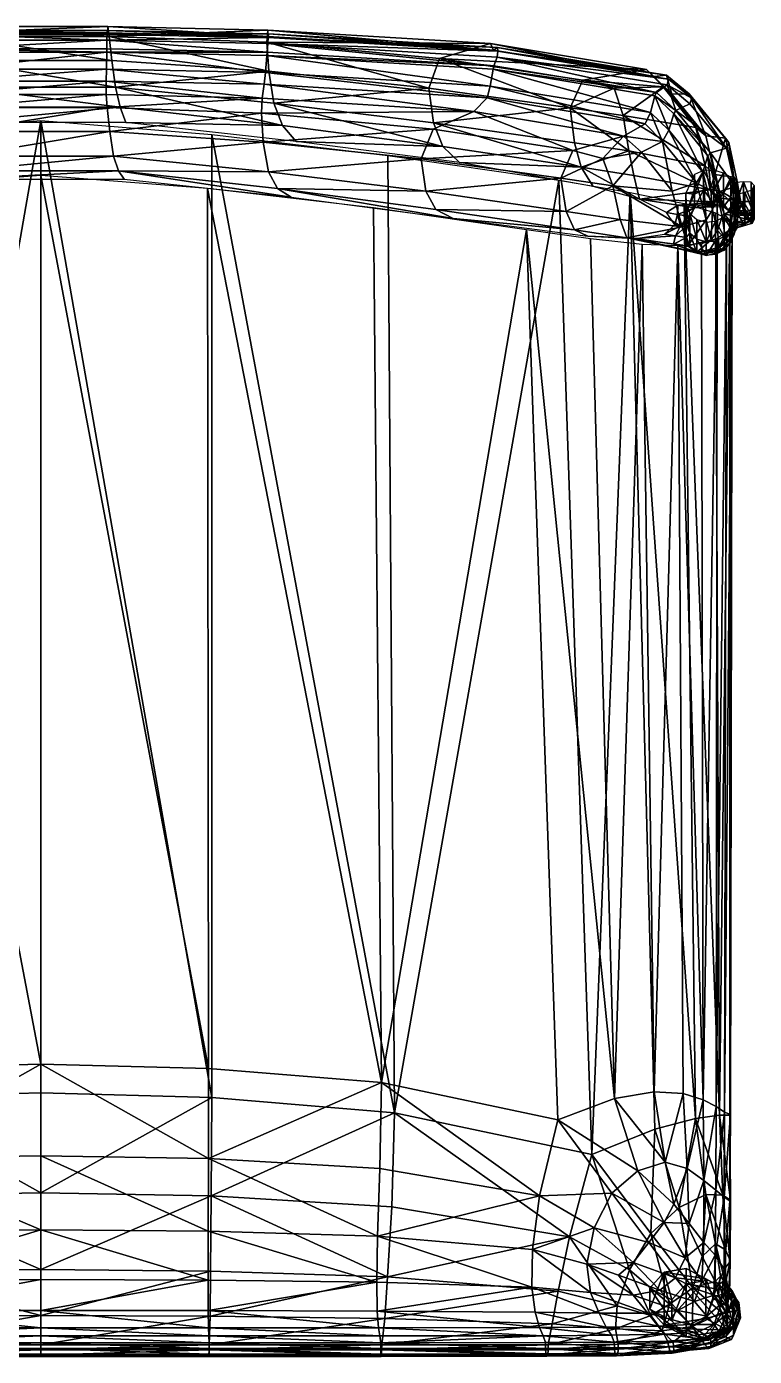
# Model space of a CAD drawing. Header units: centimetres. Extents: x -23.9 to 23.9, y -22.2 to 22.2.
# Drawn here: x -0.48 to 23.89, y -22.25 to 22.25 of the extents above; entities that cross this region are included whole.
import ezdxf

# ---------------------------------------------------------------- set-up
doc = ezdxf.new("R2010")
doc.units = ezdxf.units.CM
doc.layers.get('0').update_dxf_attribs({"true_color": 0x57e157})

msp = doc.modelspace()

# ---------------------------------------------------------------- meshes
at = {"color": 213, "true_color": 0xc458e1}
mesh = msp.add_polyface(dxfattribs=at)
corners = [(-2.634, 17.913, 17.164), (-7.833, 17.386, 17.248), (-7.978, 16.826, 6.012), (-2.649, 17.423, 5.85), (-8.375, 16.537, -5.479), (-2.783, 17.144, -5.724), (-7.884, 18.385, 27.583), (-2.715, 18.741, 27.544), (-2.825, 19.537, 35.276), (-8.009, 19.684, 16.885), (-2.696, 20.223, 16.809), (-2.709, 19.556, 5.264), (2.662, 19.556, 5.264), (-2.845, 19.036, -6.627), (-8.542, 18.404, -6.411), (-8.201, 21.724, 34.948), (-2.882, 21.92, 34.964), (-2.776, 21.118, 27.254), (2.38, 21.118, 27.254), (-8.061, 20.752, 27.274), (-8.264, 20.317, 39.922), (-2.922, 20.428, 39.917), (-2.936, 20.824, 40.064), (-8.31, 20.711, 40.063), (-2.952, 21.395, 40.087), (2.195, 20.824, 40.064), (2.211, 21.395, 40.087), (-2.983, 21.986, 40.756), (-2.983, 22.113, 40.582), (-8.427, 22.005, 40.554), (-2.977, 21.792, 40.727), (-8.426, 21.879, 40.73), (2.216, 21.792, 40.727), (2.222, 21.986, 40.756), (-8.162, 19.854, 38.921), (-2.891, 19.971, 38.909), (-8.029, 19.352, 35.295), (2.186, 19.971, 38.909), (-8.39, 21.921, 39.773), (-2.963, 22.04, 39.796), (-2.959, 22.249, 39.329), (2.241, 22.249, 39.329), (-8.367, 22.129, 39.301), (-2.956, 21.51, 40.152), (-8.371, 21.394, 40.139), (2.597, 17.423, 5.85), (2.438, 17.913, 17.164), (2.312, 18.741, 27.544), (2.225, 19.537, 35.276), (2.506, 20.223, 16.809), (2.186, 20.428, 39.917), (2.291, 21.92, 34.964), (2.231, 22.04, 39.796)]
mesh.append_faces([[corners[k] for k in face] for face in [(0, 1, 2), (2, 3, 0), (4, 5, 3), (6, 7, 8), (7, 6, 1), (1, 0, 7), (9, 10, 11), (12, 11, 10), (11, 13, 14), (15, 16, 17), (18, 17, 16), (19, 17, 10), (20, 21, 22), (23, 22, 24), (25, 22, 21), (26, 24, 22), (27, 28, 29), (30, 27, 31), (27, 30, 32), (28, 27, 33), (34, 35, 21), (36, 8, 35), (37, 35, 8), (38, 39, 40), (41, 40, 39), (42, 40, 16), (24, 43, 44), (43, 24, 26), (28, 39, 38), (44, 43, 30), (32, 30, 43), (45, 3, 5), (46, 0, 3), (47, 7, 0), (48, 8, 7), (13, 11, 12), (49, 10, 17), (50, 21, 35), (51, 16, 40), (52, 39, 28)]], dxfattribs={"vtx2": -1, "color": 213})
mesh = msp.add_polyface(dxfattribs=at)
corners = [(-2.696, 20.223, 16.809), (2.506, 20.223, 16.809), (2.662, 19.556, 5.264), (-2.882, 21.92, 34.964), (2.291, 21.92, 34.964), (2.38, 21.118, 27.254), (-2.922, 20.428, 39.917), (2.186, 20.428, 39.917), (2.195, 20.824, 40.064), (-2.936, 20.824, 40.064), (2.211, 21.395, 40.087), (2.216, 21.792, 40.727), (2.222, 21.986, 40.756), (-2.983, 21.986, 40.756), (2.227, 22.113, 40.582), (-2.983, 22.113, 40.582), (-2.825, 19.537, 35.276), (2.225, 19.537, 35.276), (2.186, 19.971, 38.909), (-2.963, 22.04, 39.796), (2.231, 22.04, 39.796), (2.241, 22.249, 39.329), (2.213, 21.51, 40.152), (-2.956, 21.51, 40.152), (-2.783, 17.144, -5.724), (2.787, 17.144, -5.724), (2.597, 17.423, 5.85), (-2.649, 17.423, 5.85), (2.438, 17.913, 17.164), (-2.634, 17.913, 17.164), (2.312, 18.741, 27.544), (-2.715, 18.741, 27.544), (2.849, 19.036, -6.627), (-2.845, 19.036, -6.627), (-2.776, 21.118, 27.254), (-2.891, 19.971, 38.909), (-2.959, 22.249, 39.329), (7.618, 17.386, 17.248), (8.379, 16.537, -5.479), (7.386, 19.352, 35.295), (7.449, 18.385, 27.583), (8.09, 18.94, 5.413), (7.632, 20.752, 27.273), (7.518, 20.711, 40.063), (7.476, 20.317, 39.922), (7.617, 22.005, 40.554), (7.61, 21.879, 40.73), (7.408, 19.854, 38.921), (7.606, 21.921, 39.773), (7.598, 22.129, 39.301), (7.575, 21.394, 40.139)]
mesh.append_faces([[corners[k] for k in face] for face in [(0, 1, 2), (3, 4, 5), (6, 7, 8), (9, 8, 10), (11, 12, 13), (12, 14, 15), (16, 17, 18), (19, 20, 21), (10, 22, 23), (23, 22, 11), (24, 25, 26), (27, 26, 28), (29, 28, 30), (31, 30, 17), (2, 32, 33), (34, 5, 1), (35, 18, 7), (36, 21, 4), (15, 14, 20), (37, 28, 26), (26, 25, 38), (39, 17, 30), (40, 30, 28), (41, 2, 1), (32, 2, 41), (42, 5, 4), (1, 5, 42), (10, 8, 43), (8, 7, 44), (45, 14, 12), (46, 12, 11), (7, 18, 47), (17, 39, 47), (47, 18, 17), (21, 20, 48), (4, 21, 49), (50, 22, 10), (48, 20, 14), (11, 22, 50)]], dxfattribs={"vtx2": -1, "color": 213})
mesh = msp.add_polyface(dxfattribs=at)
corners = [(7.919, 16.826, 6.012), (8.379, 16.537, -5.479), (13.802, 15.823, -5.04), (12.889, 16.737, 17.525), (7.618, 17.386, 17.248), (12.729, 17.824, 27.731), (7.449, 18.385, 27.583), (13.139, 18.819, 35.13), (7.386, 19.352, 35.295), (2.597, 17.423, 5.85), (2.312, 18.741, 27.544), (2.438, 17.913, 17.164), (13.453, 18.242, 5.766), (8.09, 18.94, 5.413), (7.799, 19.684, 16.885), (8.546, 18.404, -6.411), (7.566, 21.724, 34.948), (13.345, 21.181, 34.795), (12.985, 20.183, 27.415), (7.632, 20.752, 27.273), (2.506, 20.223, 16.809), (2.849, 19.036, -6.627), (2.291, 21.92, 34.964), (7.567, 21.278, 40.076), (7.518, 20.711, 40.063), (15.046, 20.258, 40.238), (7.476, 20.317, 39.922), (14.942, 19.87, 40.103), (15.283, 21.551, 40.689), (7.617, 22.005, 40.554), (7.61, 21.879, 40.73), (15.301, 21.425, 40.863), (7.597, 21.684, 40.705), (2.211, 21.395, 40.087), (2.195, 20.824, 40.064), (2.222, 21.986, 40.756), (2.216, 21.792, 40.727), (7.408, 19.854, 38.921), (2.186, 20.428, 39.917), (14.492, 19.409, 39.049), (7.598, 22.129, 39.301), (7.606, 21.921, 39.773), (15.154, 21.464, 39.93), (15.049, 21.681, 39.455), (2.241, 22.249, 39.329), (15.162, 20.936, 40.3), (7.575, 21.394, 40.139), (2.227, 22.113, 40.582)]
mesh.append_faces([[corners[k] for k in face] for face in [(0, 1, 2), (3, 4, 0), (5, 6, 4), (4, 3, 5), (7, 8, 6), (6, 5, 7), (9, 0, 4), (1, 0, 9), (10, 6, 8), (11, 4, 6), (12, 13, 14), (15, 13, 12), (16, 17, 18), (18, 19, 16), (14, 19, 18), (20, 14, 13), (13, 15, 21), (22, 16, 19), (19, 14, 20), (23, 24, 25), (24, 26, 27), (28, 29, 30), (31, 30, 32), (24, 23, 33), (26, 24, 34), (35, 30, 29), (36, 32, 30), (37, 26, 38), (26, 37, 39), (39, 37, 8), (40, 41, 42), (16, 40, 43), (41, 40, 44), (40, 16, 22), (45, 46, 23), (33, 23, 46), (47, 29, 41), (42, 41, 29), (32, 46, 45), (46, 32, 36)]], dxfattribs={"vtx2": -1, "color": 213})
mesh = msp.add_polyface(dxfattribs=at)
corners = [(13.802, 15.823, -5.04), (13.229, 16.127, 6.378), (7.919, 16.826, 6.012), (18.317, 15.24, -4.561), (17.864, 15.448, 6.87), (12.889, 16.737, 17.525), (17.592, 16.065, 17.955), (17.405, 17.174, 28.04), (12.729, 17.824, 27.731), (17.813, 18.104, 35.049), (13.139, 18.819, 35.13), (13.141, 19.03, 17.156), (17.871, 18.358, 17.593), (18.094, 17.545, 6.285), (13.453, 18.242, 5.766), (7.799, 19.684, 16.885), (14.012, 17.696, -6.004), (8.546, 18.404, -6.411), (18.492, 16.903, -5.429), (13.345, 21.181, 34.795), (18.143, 20.459, 34.553), (17.718, 19.527, 27.694), (12.985, 20.183, 27.415), (15.14, 20.82, 40.242), (15.046, 20.258, 40.238), (20.413, 19.372, 40.559), (14.942, 19.87, 40.103), (20.231, 18.995, 40.439), (7.567, 21.278, 40.076), (7.518, 20.711, 40.063), (7.61, 21.879, 40.73), (15.301, 21.425, 40.863), (15.283, 21.551, 40.689), (7.597, 21.684, 40.705), (15.281, 21.229, 40.843), (14.492, 19.409, 39.049), (7.476, 20.317, 39.922), (7.386, 19.352, 35.295), (19.501, 18.582, 39.353), (15.049, 21.681, 39.455), (20.271, 20.815, 39.807), (15.154, 21.464, 39.93), (20.518, 20.578, 40.253), (7.598, 22.129, 39.301), (7.566, 21.724, 34.948), (20.61, 20.039, 40.593), (15.162, 20.936, 40.3), (7.617, 22.005, 40.554)]
mesh.append_faces([[corners[k] for k in face] for face in [(0, 1, 2), (0, 3, 4), (4, 1, 0), (2, 1, 5), (1, 4, 6), (6, 5, 1), (5, 6, 7), (7, 8, 5), (8, 7, 9), (9, 10, 8), (11, 12, 13), (13, 14, 11), (15, 11, 14), (14, 16, 17), (13, 18, 16), (16, 14, 13), (19, 20, 21), (21, 22, 19), (22, 11, 15), (21, 12, 11), (11, 22, 21), (23, 24, 25), (24, 26, 27), (24, 23, 28), (26, 24, 29), (30, 31, 32), (33, 34, 31), (35, 26, 36), (37, 10, 35), (26, 35, 38), (35, 10, 9), (19, 39, 40), (39, 41, 42), (41, 39, 43), (39, 19, 44), (45, 46, 23), (28, 23, 46), (47, 32, 41), (42, 41, 32), (46, 34, 33)]], dxfattribs={"vtx2": -1, "color": 213})
mesh = msp.add_polyface(dxfattribs=at)
corners = [(19.394, 15.799, 18.163), (17.592, 16.065, 17.955), (17.864, 15.448, 6.87), (19.622, 15.185, 7.128), (18.317, 15.24, -4.561), (19.908, 15.158, -4.44), (18.817, 17.838, 34.802), (17.813, 18.104, 35.049), (17.405, 17.174, 28.04), (19.154, 16.924, 28.318), (19.681, 18.091, 17.814), (19.856, 17.268, 6.586), (18.094, 17.545, 6.285), (17.871, 18.358, 17.593), (20.038, 16.475, -5.128), (18.492, 16.903, -5.429), (19.199, 20.192, 34.273), (19.491, 19.275, 27.955), (17.718, 19.527, 27.694), (18.143, 20.459, 34.553), (20.413, 19.372, 40.559), (20.556, 19.928, 40.554), (15.14, 20.82, 40.242), (20.231, 18.995, 40.439), (15.046, 20.258, 40.238), (15.301, 21.425, 40.863), (21.012, 20.492, 41.011), (20.941, 20.624, 40.859), (15.283, 21.551, 40.689), (15.281, 21.229, 40.843), (20.963, 20.3, 41.011), (19.501, 18.582, 39.353), (14.942, 19.87, 40.103), (20.106, 18.043, 38.237), (20.817, 18.409, 39.227), (14.492, 19.409, 39.049), (21.469, 15.547, 18.476), (21.135, 16.741, 29.167), (20.829, 20.237, 38.635), (20.271, 20.815, 39.807), (13.345, 21.181, 34.795), (20.518, 20.578, 40.253), (15.049, 21.681, 39.455), (20.61, 20.039, 40.593), (15.162, 20.936, 40.3)]
mesh.append_faces([[corners[k] for k in face] for face in [(0, 1, 2), (2, 3, 0), (3, 2, 4), (4, 5, 3), (6, 7, 8), (8, 9, 6), (9, 8, 1), (1, 0, 9), (10, 11, 12), (12, 13, 10), (14, 15, 12), (12, 11, 14), (16, 17, 18), (18, 19, 16), (10, 13, 18), (18, 17, 10), (20, 21, 22), (23, 20, 24), (25, 26, 27), (27, 28, 25), (29, 30, 26), (26, 25, 29), (31, 23, 32), (31, 33, 34), (6, 33, 31), (31, 7, 6), (7, 31, 35), (9, 0, 36), (9, 37, 33), (33, 6, 9), (36, 0, 3), (17, 16, 38), (38, 16, 19), (19, 39, 38), (39, 19, 40), (41, 39, 42), (22, 21, 43), (28, 27, 41), (29, 44, 43), (43, 30, 29)]], dxfattribs={"vtx2": -1, "color": 213})
mesh = msp.add_polyface(dxfattribs=at)
corners = [(20.413, 19.372, 40.559), (20.231, 18.995, 40.439), (20.817, 18.409, 39.227), (21.027, 18.779, 39.333), (21.186, 19.331, 39.322), (20.556, 19.928, 40.554), (21.012, 20.492, 41.011), (21.793, 19.855, 39.642), (21.699, 19.994, 39.512), (20.941, 20.624, 40.859), (20.963, 20.3, 41.011), (21.727, 19.668, 39.657), (21.946, 17.019, 29.588), (22.167, 17.377, 29.645), (22.331, 17.922, 29.622), (22.918, 18.518, 29.621), (23.027, 18.365, 29.694), (22.954, 18.186, 29.724), (23.202, 17.213, 18.585), (23.239, 16.885, 18.65), (19.501, 18.582, 39.353), (21.93, 18.867, 29.154), (22.257, 18.59, 29.424), (22.566, 17.299, 18.485), (22.244, 17.59, 18.327), (20.829, 20.237, 38.635), (21.128, 19.988, 39.042), (19.491, 19.275, 27.955), (19.681, 18.091, 17.814), (20.271, 20.815, 39.807), (20.518, 20.578, 40.253), (21.258, 19.438, 39.345), (20.61, 20.039, 40.593), (22.413, 18.02, 29.619)]
mesh.append_faces([[corners[k] for k in face] for face in [(0, 1, 2), (2, 3, 0), (3, 4, 5), (5, 0, 3), (6, 7, 8), (8, 9, 6), (7, 6, 10), (10, 11, 7), (3, 2, 12), (13, 14, 4), (4, 3, 13), (15, 8, 7), (7, 16, 15), (17, 16, 7), (7, 11, 17), (18, 15, 16), (16, 17, 19), (2, 1, 20), (21, 22, 23), (23, 24, 21), (25, 26, 22), (22, 21, 25), (25, 21, 27), (27, 21, 24), (24, 28, 27), (29, 30, 26), (26, 25, 29), (5, 4, 31), (31, 32, 5), (33, 31, 4), (4, 14, 33), (8, 15, 22), (22, 26, 8), (23, 22, 15), (26, 30, 9), (9, 8, 26), (17, 11, 31), (31, 33, 17), (31, 11, 10), (10, 32, 31)]], dxfattribs={"vtx2": -1, "color": 213})
mesh = msp.add_polyface(dxfattribs=at)
corners = [(-17.298, -14.332, -1.814), (-19.203, -13.623, -1.606), (-19.98, -16.043, -1.384), (-20.533, -13.397, -1.441), (-20.9, -15.754, -1.276), (-11.347, -15.963, -2.355), (-11.4, -13.08, -2.484), (-11.133, 16.181, -3.562), (-16.251, 15.451, -3.031), (-18.397, 15.151, -2.756), (-5.609, -15.63, -2.705), (-5.613, -12.612, -2.846), (-11.617, 17.935, -6.22), (-11.838, -14.104, -5.579), (-18.442, -15.494, -4.803), (-17.342, 17.106, -5.6), (-22.873, -16.919, -1.481), (-22.885, -14.076, -1.609), (-23.08, -14.154, -2.09), (-22.951, 15.365, -2.583), (-23.136, 15.557, -2.987), (-23.059, 15.763, -3.512), (-22.587, 16.016, -4.097), (-22.711, -14.173, -3.342), (-23.064, -14.171, -2.698), (-22.605, -13.891, -1.349), (-22.636, 15.156, -2.362), (-19.725, 16.696, -5.175), (-20.547, -14.649, -4.405), (-21.909, -14.288, -3.938), (-21.537, 16.325, -4.674), (-11.746, -17.245, -5.357), (-5.716, -13.582, -5.966), (-5.721, 18.642, -6.551), (-22.117, 14.985, -2.297), (-22.167, -13.662, -1.264), (-22.594, -16.69, -1.216), (-22.193, -16.366, -1.128), (-21.499, -13.454, -1.311), (-21.633, -15.958, -1.169), (-20.122, 14.956, -2.52), (-21.321, 14.909, -2.359), (-5.573, 16.834, -3.889), (0.002, -12.468, -2.995), (0.002, -15.537, -2.853), (0.002, 17.265, -4.039), (0.002, 19.103, -6.684), (0.002, -13.425, -6.115), (0.002, -16.773, -5.883)]
mesh.append_faces([[corners[k] for k in face] for face in [(0, 1, 2), (1, 3, 4), (5, 6, 0), (6, 7, 8), (8, 0, 6), (8, 9, 1), (1, 0, 8), (6, 5, 10), (10, 11, 6), (12, 13, 14), (14, 15, 12), (16, 17, 18), (17, 19, 20), (20, 18, 17), (21, 22, 23), (23, 24, 21), (19, 17, 25), (25, 26, 19), (27, 28, 29), (29, 30, 27), (31, 13, 32), (13, 12, 33), (33, 32, 13), (24, 18, 20), (20, 21, 24), (34, 26, 25), (25, 35, 34), (36, 25, 17), (37, 35, 25), (4, 3, 38), (39, 38, 35), (3, 40, 41), (41, 38, 3), (28, 27, 15), (15, 14, 28), (38, 41, 34), (34, 35, 38), (40, 3, 1), (1, 9, 40), (7, 6, 11), (11, 42, 7), (30, 29, 23), (23, 22, 30), (43, 11, 10), (10, 44, 43), (42, 11, 43), (43, 45, 42), (32, 33, 46), (46, 47, 32), (32, 47, 48)]], dxfattribs={"vtx2": -1, "color": 213})
mesh = msp.add_polyface(dxfattribs=at)
corners = [(20.905, -15.754, -1.276), (20.538, -13.397, -1.441), (19.208, -13.623, -1.606), (19.984, -16.043, -1.384), (17.303, -14.332, -1.814), (16.698, -16.876, -1.765), (11.404, -13.08, -2.484), (16.256, 15.451, -3.031), (11.137, 16.181, -3.562), (5.617, -12.612, -2.846), (5.613, -15.63, -2.705), (11.351, -15.963, -2.355), (11.842, -14.104, -5.579), (11.622, 17.935, -6.22), (17.346, 17.106, -5.6), (18.447, -15.494, -4.803), (5.72, -13.582, -5.966), (0.002, -13.425, -6.115), (0.002, 19.103, -6.684), (5.726, 18.642, -6.551), (23.085, -14.154, -2.09), (22.89, -14.076, -1.609), (22.877, -16.919, -1.481), (23.14, 15.557, -2.987), (22.955, 15.365, -2.583), (23.069, -14.171, -2.698), (23.063, 15.763, -3.512), (22.172, -13.662, -1.264), (22.61, -13.891, -1.349), (22.64, 15.156, -2.362), (22.122, 14.985, -2.297), (21.913, -14.288, -3.938), (20.552, -14.649, -4.405), (19.729, 16.696, -5.175), (21.541, 16.325, -4.674), (5.705, -16.874, -5.734), (22.598, -16.69, -1.216), (22.197, -16.366, -1.128), (21.503, -13.454, -1.311), (21.637, -15.958, -1.169), (21.325, 14.909, -2.359), (20.127, 14.956, -2.52), (18.401, 15.151, -2.756), (5.577, 16.834, -3.889), (22.715, -14.173, -3.342), (22.591, 16.016, -4.097), (0.002, -12.468, -2.995), (0.002, -15.537, -2.853), (0.002, 17.265, -4.039), (0.002, -16.773, -5.883)]
mesh.append_faces([[corners[k] for k in face] for face in [(0, 1, 2), (3, 2, 4), (5, 4, 6), (6, 4, 7), (7, 8, 6), (6, 9, 10), (10, 11, 6), (12, 13, 14), (14, 15, 12), (16, 17, 18), (18, 19, 16), (20, 21, 22), (21, 20, 23), (23, 24, 21), (20, 25, 26), (26, 23, 20), (27, 28, 29), (29, 30, 27), (28, 21, 24), (24, 29, 28), (31, 32, 33), (33, 34, 31), (15, 14, 33), (33, 32, 15), (35, 16, 12), (12, 16, 19), (19, 13, 12), (21, 28, 36), (28, 27, 37), (27, 38, 39), (38, 1, 0), (1, 38, 40), (40, 41, 1), (27, 30, 40), (40, 38, 27), (2, 42, 7), (7, 4, 2), (2, 1, 41), (41, 42, 2), (6, 8, 43), (43, 9, 6), (44, 45, 26), (26, 25, 44), (44, 31, 34), (34, 45, 44), (46, 47, 10), (10, 9, 46), (9, 43, 48), (48, 46, 9), (49, 17, 16)]], dxfattribs={"vtx2": -1, "color": 213})
mesh = msp.add_polyface(dxfattribs=at)
corners = [(23.343, 16.44, 7.709), (23.202, 17.213, 18.585), (23.309, 17.06, 18.627), (23.445, 16.302, 7.747), (23.379, 16.138, 7.768), (23.239, 16.885, 18.65), (23.599, 16.08, -0.522), (22.271, 15.779, 18.635), (22.484, 16.117, 18.646), (22.167, 17.377, 29.645), (21.946, 17.019, 29.588), (22.64, 16.641, 18.612), (22.331, 17.922, 29.622), (21.027, 18.779, 39.333), (23.027, 18.365, 29.694), (20.817, 18.409, 39.227), (20.106, 18.043, 38.237), (21.135, 16.741, 29.167), (21.469, 15.547, 18.476), (19.154, 16.924, 28.318), (20.038, 16.475, -5.128), (19.856, 17.268, 6.586), (22.408, 16.785, 7.466), (22.673, 16.382, -0.787), (23.002, 16.12, -0.605), (22.733, 16.505, 7.622), (22.566, 17.299, 18.485), (22.244, 17.59, 18.327), (19.681, 18.091, 17.814), (22.78, 16.286, -2.96), (21.888, 16.182, -4.672), (21.321, 16.278, -4.646), (20.949, 16.024, -4.846), (22.881, 15.987, 7.733), (22.719, 16.735, 18.606), (22.413, 18.02, 29.619), (22.918, 18.518, 29.621), (22.954, 18.186, 29.724)]
mesh.append_faces([[corners[k] for k in face] for face in [(0, 1, 2), (2, 3, 0), (4, 3, 2), (2, 5, 4), (6, 0, 3), (7, 8, 9), (9, 10, 7), (8, 11, 12), (12, 9, 8), (10, 9, 13), (14, 2, 1), (5, 2, 14), (15, 16, 17), (17, 10, 15), (10, 17, 18), (18, 17, 19), (20, 21, 22), (22, 23, 20), (24, 23, 22), (22, 25, 24), (26, 25, 22), (22, 27, 26), (28, 27, 22), (22, 21, 28), (29, 23, 24), (30, 31, 29), (31, 20, 23), (23, 29, 31), (32, 20, 31), (33, 34, 11), (1, 0, 25), (25, 26, 1), (24, 25, 0), (34, 35, 12), (12, 11, 34), (36, 1, 26), (4, 5, 34), (34, 33, 4), (5, 37, 35), (35, 34, 5)]], dxfattribs={"vtx2": -1, "color": 213})
mesh = msp.add_polyface(dxfattribs=at)
corners = [(22.879, 15.229, -22.52), (22.589, 15.082, -22.527), (22.589, 14.621, -4.123), (22.879, 14.768, -4.109), (22.269, 15.052, -22.543), (21.965, 15.138, -22.566), (21.965, 14.676, -4.226), (22.269, 14.59, -4.162), (23.215, 15.76, -22.534), (23.089, 15.494, -22.525), (23.089, 15.033, -4.119), (23.215, 15.298, -4.14), (21.88, 16.644, -22.665), (22.181, 16.781, -22.656), (22.181, 16.319, -4.63), (21.88, 16.182, -4.672), (22.525, 16.79, -22.638), (22.853, 16.683, -22.613), (22.853, 16.221, -4.419), (22.525, 16.328, -4.537), (21.88, 17.3, -41), (21.588, 16.016, -22.642), (21.588, 16.673, -41), (21.727, 15.338, -22.592), (21.727, 15.995, -41), (21.602, 16.309, -41), (21.602, 15.652, -22.619), (22.879, 15.886, -41), (22.589, 15.739, -41), (22.269, 15.709, -41), (21.965, 15.794, -41), (23.777, 17.048, -40.996), (23.876, 16.931, -40.995), (23.876, 16.274, -22.556), (23.777, 16.392, -22.566), (23.81, 16.787, -40.996), (23.81, 16.13, -22.548), (23.089, 16.151, -41), (23.215, 16.416, -41), (22.181, 17.437, -41), (22.525, 17.446, -41), (23.094, 17.194, -41), (23.094, 16.537, -22.59), (22.853, 17.339, -41), (21.588, 15.555, -4.546), (21.602, 15.191, -4.431), (21.727, 14.876, -4.316), (23.875, 15.818, -4.181), (23.776, 15.935, -4.215), (23.809, 15.674, -4.156), (23.094, 16.076, -4.316), (23.273, 15.917, -4.252), (23.182, 15.969, -4.27), (23.182, 16.431, -22.579), (23.273, 16.378, -22.573), (23.182, 17.087, -41), (23.273, 17.035, -41), (23.323, 16.642, -41), (23.249, 16.563, -41), (23.249, 15.906, -22.542), (23.323, 15.986, -22.546), (23.249, 15.445, -4.159), (23.323, 15.525, -4.168), (23.524, 16.396, -22.57), (23.523, 15.937, -4.236), (23.524, 17.052, -40.998), (23.568, 16.047, -22.546), (23.568, 16.704, -40.998), (23.567, 15.589, -4.159)]
mesh.append_faces([[corners[k] for k in face] for face in [(0, 3, 2), (2, 1, 0), (5, 4, 7), (7, 6, 5), (8, 11, 10), (10, 9, 8), (13, 12, 15), (15, 14, 13), (17, 16, 19), (19, 18, 17), (12, 20, 22), (22, 21, 12), (23, 26, 25), (25, 24, 23), (22, 25, 26), (26, 21, 22), (0, 1, 28), (28, 27, 0), (4, 29, 28), (28, 1, 4), (24, 30, 5), (5, 23, 24), (4, 5, 30), (30, 29, 4), (32, 31, 34), (34, 33, 32), (32, 33, 36), (36, 35, 32), (27, 37, 9), (9, 0, 27), (38, 8, 9), (9, 37, 38), (12, 13, 39), (39, 20, 12), (16, 40, 39), (39, 13, 16), (41, 43, 17), (17, 42, 41), (16, 17, 43), (43, 40, 16), (15, 12, 21), (21, 44, 15), (21, 26, 45), (45, 44, 21), (7, 4, 1), (1, 2, 7), (23, 5, 6), (6, 46, 23), (33, 34, 48), (48, 47, 33), (33, 47, 49), (49, 36, 33), (0, 9, 10), (10, 3, 0), (19, 16, 13), (13, 14, 19), (42, 17, 18), (18, 50, 42), (23, 46, 45), (45, 26, 23), (51, 54, 53), (53, 52, 51), (50, 52, 53), (53, 42, 50), (54, 56, 55), (55, 53, 54), (42, 53, 55), (55, 41, 42), (58, 57, 60), (60, 59, 58), (38, 58, 59), (59, 8, 38), (59, 60, 62), (62, 61, 59), (59, 61, 11), (11, 8, 59), (51, 64, 63), (63, 54, 51), (48, 34, 63), (63, 64, 48), (54, 63, 65), (65, 56, 54), (34, 31, 65), (65, 63, 34), (57, 67, 66), (66, 60, 57), (36, 66, 67), (67, 35, 36), (60, 66, 68), (68, 62, 60), (49, 68, 66), (66, 36, 49)]], dxfattribs={"vtx2": -1, "color": 213})
mesh = msp.add_polyface(dxfattribs=at)
corners = [(22.705, 14.86, -0.427), (22.915, 15.138, -0.436), (22.651, 15.421, 7.78), (22.443, 15.114, 7.787), (22.806, 15.899, 7.739), (22.484, 16.117, 18.646), (22.271, 15.779, 18.635), (22.64, 16.641, 18.612), (21.469, 15.547, 18.476), (21.946, 17.019, 29.588), (21.66, 14.913, 7.662), (21.948, 14.69, -0.769), (19.622, 15.185, 7.128), (19.908, 15.158, -4.44), (21.178, 14.965, -4.153), (22.118, 14.634, -2.862), (21.738, 14.876, -4.315), (22.281, 14.59, -4.162), (22.811, 14.805, -2.618), (22.892, 14.768, -4.109), (22.78, 16.286, -2.96), (22.863, 16.221, -4.419), (21.888, 16.182, -4.672), (21.319, 15.965, -4.741), (21.321, 16.278, -4.646), (21.689, 15.907, -4.635), (21.412, 15.584, -4.581), (21.596, 15.555, -4.546), (21.228, 15.612, -4.616), (20.949, 16.024, -4.846), (21.246, 15.247, -4.45), (20.88, 15.303, -4.469), (21.612, 15.191, -4.43), (22.881, 15.987, 7.733)]
mesh.append_faces([[corners[k] for k in face] for face in [(0, 1, 2), (2, 3, 0), (4, 2, 1), (3, 2, 5), (5, 6, 3), (2, 4, 7), (7, 5, 2), (8, 6, 9), (6, 8, 10), (10, 3, 6), (3, 10, 11), (11, 0, 3), (11, 10, 12), (12, 13, 11), (12, 10, 8), (13, 14, 15), (15, 11, 13), (14, 16, 17), (17, 15, 14), (11, 15, 18), (18, 0, 11), (15, 17, 19), (19, 18, 15), (20, 21, 22), (23, 24, 22), (22, 25, 23), (26, 23, 25), (25, 27, 26), (23, 26, 28), (28, 29, 23), (24, 23, 29), (30, 14, 13), (13, 31, 30), (26, 30, 31), (31, 28, 26), (30, 26, 27), (27, 32, 30), (14, 30, 32), (32, 16, 14), (7, 4, 33)]], dxfattribs={"vtx2": -1, "color": 213})
mesh = msp.add_polyface(dxfattribs=at)
corners = [(22.915, 15.138, -0.436), (23.072, 15.571, -0.479), (22.806, 15.899, 7.739), (23.445, 16.302, 7.747), (23.699, 15.957, -0.482), (23.599, 16.08, -0.522), (23.634, 15.806, -0.458), (23.379, 16.138, 7.768), (23.021, 15.075, -2.627), (22.705, 14.86, -0.427), (22.811, 14.805, -2.618), (23.103, 15.033, -4.118), (22.892, 14.768, -4.109), (23.263, 15.445, -4.159), (23.18, 15.495, -2.669), (23.805, 15.875, -2.682), (23.74, 15.728, -2.656), (23.888, 15.818, -4.181), (23.823, 15.674, -4.156), (23.789, 15.935, -4.215), (23.706, 15.994, -2.719), (23.002, 16.12, -0.605), (23.111, 16.03, -2.79), (22.78, 16.286, -2.96), (23.194, 15.969, -4.269), (22.863, 16.221, -4.419), (23.146, 15.654, -0.487), (22.881, 15.987, 7.733), (23.343, 16.44, 7.709), (23.336, 15.525, -4.168), (23.254, 15.576, -2.678)]
mesh.append_faces([[corners[k] for k in face] for face in [(0, 1, 2), (3, 4, 5), (6, 4, 3), (3, 7, 6), (8, 0, 9), (9, 10, 8), (11, 8, 10), (10, 12, 11), (13, 14, 8), (8, 11, 13), (14, 1, 0), (0, 8, 14), (15, 4, 6), (6, 16, 15), (17, 15, 16), (16, 18, 17), (15, 17, 19), (19, 20, 15), (4, 15, 20), (20, 5, 4), (21, 22, 23), (22, 24, 25), (25, 23, 22), (26, 27, 2), (2, 1, 26), (28, 5, 21), (20, 22, 21), (21, 5, 20), (14, 13, 29), (29, 30, 14), (1, 14, 30), (30, 26, 1), (24, 22, 20), (20, 19, 24), (29, 18, 16), (16, 30, 29), (26, 30, 16), (16, 6, 26), (6, 7, 27), (27, 26, 6)]], dxfattribs={"vtx2": -1, "color": 213})
mesh = msp.add_polyface(dxfattribs=at)
corners = [(19.984, -16.043, -1.384), (20.862, -17.77, -1.183), (21.187, -17.152, -1.17), (20.905, -15.754, -1.276), (19.208, -13.623, -1.606), (17.303, -14.332, -1.814), (19.113, -16.785, -1.464), (20.349, -18.442, -1.218), (18.529, -17.941, -1.487), (16.698, -16.876, -1.765), (11.351, -15.963, -2.355), (11.27, -18.222, -2.259), (11.404, -13.08, -2.484), (5.613, -15.63, -2.705), (5.607, -18.055, -2.593), (23.07, -17.039, -1.971), (22.877, -16.919, -1.481), (22.873, -19.332, -1.37), (23.084, -17.025, -2.573), (23.05, -19.104, -1.927), (23.069, -14.171, -2.698), (23.085, -14.154, -2.09), (22.827, -16.849, -3.175), (22.266, -16.826, -3.703), (21.913, -14.288, -3.938), (22.715, -14.173, -3.342), (23.081, -19.043, -2.498), (22.916, -18.682, -3.036), (11.842, -14.104, -5.579), (18.447, -15.494, -4.803), (17.695, -18.246, -4.665), (11.75, -17.245, -5.357), (19.706, -19.356, -4.245), (20.418, -18.131, -4.278), (20.552, -14.649, -4.405), (21.367, -17.27, -4.084), (22.143, -18.907, -3.757), (5.705, -16.874, -5.734), (22.598, -16.69, -1.216), (22.89, -14.076, -1.609), (22.197, -16.366, -1.128), (22.61, -13.891, -1.349), (22.194, -18.437, -1.027), (22.572, -18.858, -1.116), (21.637, -15.958, -1.169), (21.703, -17.805, -1.07), (22.172, -13.662, -1.264), (21.503, -13.454, -1.311), (0.002, -15.537, -2.853), (0.002, -18.009, -2.738), (0.002, -19.346, -5.507), (0.002, -16.773, -5.883), (5.72, -13.582, -5.966)]
mesh.append_faces([[corners[k] for k in face] for face in [(0, 1, 2), (2, 3, 0), (4, 0, 3), (5, 6, 0), (1, 0, 6), (6, 7, 1), (7, 6, 8), (9, 8, 6), (6, 5, 9), (9, 10, 11), (12, 10, 9), (11, 10, 13), (13, 14, 11), (15, 16, 17), (18, 15, 19), (15, 18, 20), (20, 21, 15), (16, 15, 21), (22, 23, 24), (24, 25, 22), (18, 22, 25), (25, 20, 18), (22, 18, 26), (23, 22, 27), (28, 29, 30), (30, 31, 28), (32, 30, 29), (29, 33, 32), (34, 35, 33), (33, 29, 34), (35, 34, 24), (24, 23, 35), (36, 35, 23), (28, 31, 37), (38, 16, 39), (40, 38, 41), (38, 40, 42), (16, 38, 43), (44, 3, 2), (2, 45, 44), (40, 44, 45), (45, 42, 40), (44, 40, 46), (3, 44, 47), (45, 2, 1), (48, 49, 14), (14, 13, 48), (50, 51, 37), (52, 37, 51)]], dxfattribs={"vtx2": -1, "color": 213})
mesh = msp.add_polyface(dxfattribs=at)
corners = [(-19.98, -16.043, -1.384), (-20.9, -15.754, -1.276), (-21.182, -17.152, -1.17), (-20.857, -17.77, -1.183), (-19.109, -16.785, -1.464), (-20.345, -18.442, -1.218), (-17.298, -14.332, -1.814), (-19.203, -13.623, -1.606), (-18.524, -17.941, -1.487), (-16.694, -16.876, -1.765), (-11.266, -18.222, -2.259), (-11.347, -15.963, -2.355), (-5.602, -18.055, -2.593), (-5.609, -15.63, -2.705), (-22.869, -19.332, -1.37), (-22.873, -16.919, -1.481), (-23.066, -17.039, -1.971), (-23.08, -14.154, -2.09), (-23.064, -14.171, -2.698), (-23.08, -17.025, -2.573), (-23.045, -19.104, -1.927), (-22.823, -16.849, -3.175), (-22.711, -14.173, -3.342), (-21.909, -14.288, -3.938), (-22.261, -16.826, -3.703), (-22.911, -18.682, -3.036), (-23.077, -19.043, -2.498), (-11.838, -14.104, -5.579), (-11.746, -17.245, -5.357), (-17.691, -18.246, -4.665), (-18.442, -15.494, -4.803), (-19.701, -19.356, -4.245), (-20.413, -18.131, -4.278), (-21.362, -17.27, -4.084), (-22.138, -18.907, -3.757), (-20.547, -14.649, -4.405), (-5.716, -13.582, -5.966), (-5.701, -16.874, -5.734), (-22.885, -14.076, -1.609), (-22.594, -16.69, -1.216), (-22.568, -18.858, -1.116), (-22.19, -18.437, -1.027), (-22.193, -16.366, -1.128), (-22.605, -13.891, -1.349), (-21.633, -15.958, -1.169), (-21.698, -17.805, -1.07), (-21.499, -13.454, -1.311), (-22.167, -13.662, -1.264), (0.002, -18.009, -2.738), (0.002, -15.537, -2.853), (0.002, -16.773, -5.883), (0.002, -19.346, -5.507)]
mesh.append_faces([[corners[k] for k in face] for face in [(0, 1, 2), (2, 3, 0), (4, 0, 3), (3, 5, 4), (0, 4, 6), (1, 0, 7), (8, 4, 5), (4, 8, 9), (9, 6, 4), (10, 11, 9), (6, 9, 11), (11, 10, 12), (12, 13, 11), (14, 15, 16), (17, 16, 15), (16, 17, 18), (18, 19, 16), (20, 16, 19), (21, 22, 23), (23, 24, 21), (25, 21, 24), (26, 19, 21), (22, 21, 19), (19, 18, 22), (27, 28, 29), (29, 30, 27), (31, 32, 30), (30, 29, 31), (24, 33, 34), (33, 24, 23), (23, 35, 33), (32, 33, 35), (35, 30, 32), (36, 37, 28), (38, 15, 39), (40, 39, 15), (41, 42, 39), (43, 39, 42), (44, 45, 2), (2, 1, 44), (46, 44, 1), (47, 42, 44), (45, 44, 42), (42, 41, 45), (3, 2, 45), (48, 49, 13), (13, 12, 48), (37, 50, 51), (50, 37, 36)]], dxfattribs={"vtx2": -1, "color": 213})
mesh = msp.add_polyface(dxfattribs=at)
corners = [(-20.345, -18.442, -1.218), (-19.822, -19.112, -1.256), (-18.524, -17.941, -1.487), (-18.271, -19.164, -1.462), (-19.338, -19.534, -1.301), (-16.457, -18.667, -1.711), (-16.694, -16.876, -1.765), (-11.266, -18.222, -2.259), (-17.31, -20.061, -4.359), (-11.604, -19.583, -4.999), (-11.508, -20.977, -4.442), (-5.68, -19.397, -5.359), (-5.661, -20.902, -4.791), (0.002, -19.346, -5.507), (0.002, -20.882, -4.938), (-16.437, -19.931, -1.653), (-11.242, -19.76, -2.189), (-16.545, -20.77, -1.653), (-18.394, -20.11, -1.401), (-19.829, -20.197, -1.203), (-18.682, -20.802, -1.383), (-5.602, -18.055, -2.593), (-5.601, -19.694, -2.516), (-11.26, -20.731, -2.195), (-17.691, -18.246, -4.665), (-11.746, -17.245, -5.357), (-19.701, -19.356, -4.245), (-19.288, -20.552, -3.986), (-20.418, -20.875, -3.672), (-21.038, -20.5, -3.753), (-20.413, -18.131, -4.278), (-21.822, -19.959, -3.771), (-21.362, -17.27, -4.084), (-22.138, -18.907, -3.757), (-5.701, -16.874, -5.734), (-20.722, -20.033, -1.091), (-21.245, -19.618, -1.041), (-21.873, -20.406, -0.973), (-21.324, -20.718, -1.031), (-21.57, -18.95, -1.03), (-20.857, -17.77, -1.183), (-21.698, -17.805, -1.07), (-22.19, -18.437, -1.027), (-22.123, -19.715, -0.973), (-22.534, -20.196, -3.321), (0.002, -18.009, -2.738), (0.002, -19.675, -2.66), (-5.603, -20.715, -2.522)]
mesh.append_faces([[corners[k] for k in face] for face in [(0, 1, 2), (3, 2, 1), (1, 4, 3), (2, 3, 5), (5, 6, 2), (6, 5, 7), (8, 9, 10), (9, 11, 12), (11, 13, 14), (7, 5, 15), (15, 16, 7), (16, 15, 17), (18, 15, 5), (5, 3, 18), (19, 18, 3), (3, 4, 19), (15, 18, 20), (21, 7, 16), (16, 22, 21), (22, 16, 23), (9, 8, 24), (24, 25, 9), (26, 27, 28), (28, 29, 26), (30, 26, 29), (29, 31, 30), (27, 26, 24), (24, 8, 27), (32, 30, 31), (31, 33, 32), (9, 25, 34), (34, 11, 9), (35, 19, 4), (4, 1, 35), (36, 35, 1), (1, 0, 36), (35, 36, 37), (19, 35, 38), (39, 36, 0), (0, 40, 39), (41, 39, 40), (39, 41, 42), (42, 43, 39), (36, 39, 43), (43, 37, 36), (33, 31, 44), (45, 21, 22), (22, 46, 45), (46, 22, 47), (13, 11, 34)]], dxfattribs={"vtx2": -1, "color": 213})
mesh = msp.add_polyface(dxfattribs=at)
corners = [(18.529, -17.941, -1.487), (19.826, -19.112, -1.256), (20.349, -18.442, -1.218), (16.698, -16.876, -1.765), (16.461, -18.667, -1.711), (18.275, -19.164, -1.462), (19.343, -19.534, -1.301), (11.27, -18.222, -2.259), (11.512, -20.977, -4.442), (11.609, -19.583, -4.999), (17.314, -20.061, -4.359), (5.665, -20.902, -4.791), (5.684, -19.397, -5.359), (0.002, -20.882, -4.938), (0.002, -19.346, -5.507), (11.247, -19.76, -2.189), (16.442, -19.931, -1.653), (11.265, -20.731, -2.195), (18.398, -20.11, -1.401), (18.687, -20.802, -1.383), (19.833, -20.197, -1.203), (5.607, -18.055, -2.593), (5.605, -19.694, -2.516), (5.608, -20.715, -2.522), (11.75, -17.245, -5.357), (17.695, -18.246, -4.665), (19.706, -19.356, -4.245), (21.042, -20.5, -3.753), (20.422, -20.875, -3.672), (19.293, -20.552, -3.986), (20.418, -18.131, -4.278), (21.827, -19.959, -3.771), (21.367, -17.27, -4.084), (22.143, -18.907, -3.757), (5.705, -16.874, -5.734), (20.727, -20.033, -1.091), (21.329, -20.718, -1.031), (21.878, -20.406, -0.973), (21.25, -19.618, -1.041), (21.574, -18.95, -1.03), (20.862, -17.77, -1.183), (22.127, -19.715, -0.973), (22.194, -18.437, -1.027), (21.703, -17.805, -1.07), (0.002, -18.009, -2.738), (0.002, -19.675, -2.66), (0.002, -20.71, -2.666)]
mesh.append_faces([[corners[k] for k in face] for face in [(0, 1, 2), (0, 3, 4), (4, 5, 0), (1, 0, 5), (5, 6, 1), (7, 4, 3), (8, 9, 10), (11, 12, 9), (13, 14, 12), (7, 15, 16), (16, 4, 7), (16, 15, 17), (18, 5, 4), (4, 16, 18), (19, 18, 16), (5, 18, 20), (20, 6, 5), (21, 22, 15), (15, 7, 21), (15, 22, 23), (9, 24, 25), (25, 10, 9), (26, 27, 28), (28, 29, 26), (25, 26, 29), (29, 10, 25), (27, 26, 30), (30, 31, 27), (32, 33, 31), (31, 30, 32), (9, 12, 34), (34, 24, 9), (35, 1, 6), (6, 20, 35), (36, 35, 20), (37, 38, 35), (1, 35, 38), (38, 2, 1), (39, 40, 2), (2, 38, 39), (41, 39, 38), (38, 37, 41), (39, 41, 42), (42, 43, 39), (40, 39, 43), (44, 45, 22), (22, 21, 44), (22, 45, 46), (34, 12, 14)]], dxfattribs={"vtx2": -1, "color": 213})
mesh = msp.add_polyface(dxfattribs=at)
corners = [(22.873, -19.332, -1.37), (23.05, -19.104, -1.927), (23.07, -17.039, -1.971), (23.081, -19.043, -2.498), (23.084, -17.025, -2.573), (22.916, -18.682, -3.036), (22.827, -16.849, -3.175), (22.59, -18.483, -3.477), (22.266, -16.826, -3.703), (22.143, -18.907, -3.757), (22.194, -18.437, -1.027), (22.572, -18.858, -1.116), (22.598, -16.69, -1.216), (22.877, -16.919, -1.481), (23.13, -20.366, -2.821), (22.888, -20.011, -3.47), (22.972, -19.884, -3.274), (23.147, -20.056, -2.843), (23.039, -20.663, -2.798), (22.853, -20.295, -3.275), (21.827, -19.959, -3.771), (22.538, -20.196, -3.321), (22.799, -20.777, -2.755), (22.525, -20.194, -1.058), (22.772, -20.487, -1.227), (22.127, -19.715, -0.973), (21.878, -20.406, -0.973), (22.956, -20.847, -1.581), (23.023, -20.313, -1.756), (23.059, -20.178, -2.088), (23.034, -20.117, -2.508), (22.919, -19.802, -2.95), (22.753, -19.567, -3.306), (22.574, -19.745, -3.467), (23.209, -20.261, -2.004), (23.305, -20.351, -2.187), (23.163, -20.205, -2.363), (23.037, -19.923, -2.896), (22.871, -19.706, -3.373), (22.709, -19.846, -3.564), (22.682, -20.233, -3.384)]
mesh.append_faces([[corners[k] for k in face] for face in [(0, 1, 2), (1, 3, 4), (3, 5, 6), (5, 7, 8), (8, 7, 9), (10, 11, 12), (11, 0, 13), (14, 15, 16), (16, 17, 14), (18, 19, 15), (20, 21, 22), (23, 24, 0), (0, 11, 23), (25, 23, 11), (11, 10, 25), (23, 25, 26), (0, 24, 27), (27, 28, 0), (0, 28, 29), (29, 1, 0), (3, 1, 29), (29, 30, 3), (3, 30, 31), (31, 5, 3), (7, 5, 31), (31, 32, 7), (7, 32, 33), (33, 9, 7), (20, 9, 33), (33, 21, 20), (34, 29, 28), (35, 36, 34), (29, 34, 36), (36, 30, 29), (37, 31, 30), (30, 36, 37), (17, 37, 36), (36, 35, 17), (37, 17, 16), (16, 38, 37), (31, 37, 38), (38, 32, 31), (39, 33, 32), (32, 38, 39), (15, 39, 38), (38, 16, 15), (39, 15, 19), (19, 40, 39), (33, 39, 40), (40, 21, 33)]], dxfattribs={"vtx2": -1, "color": 213})
mesh = msp.add_polyface(dxfattribs=at)
corners = [(-5.629, -22.171, -3.301), (-11.383, -22.171, -2.964), (-11.389, -22.249, -3.034), (-5.627, -22.249, -3.372), (-5.626, -22.206, -3.472), (-11.397, -22.206, -3.132), (-5.661, -20.902, -4.791), (-11.508, -20.977, -4.442), (-11.604, -19.583, -4.999), (-11.408, -21.865, -3.313), (-5.63, -21.865, -3.653), (0.002, -20.882, -4.938), (-5.68, -19.397, -5.359), (0.002, -21.865, -3.792), (-16.817, -21.558, -1.969), (-11.347, -21.563, -2.533), (-11.303, -21.288, -2.324), (-11.26, -20.731, -2.195), (-16.545, -20.77, -1.653), (-11.242, -19.76, -2.189), (-5.618, -21.563, -2.868), (-5.61, -21.288, -2.655), (-5.603, -20.715, -2.522), (0.002, -21.563, -3.013), (0.002, -21.288, -2.8), (0.002, -20.71, -2.666), (-5.601, -19.694, -2.516), (-16.889, -21.786, -2.389), (-11.382, -21.791, -2.958), (-5.63, -21.791, -3.294), (-16.892, -21.98, -2.411), (-11.383, -21.985, -2.98), (-16.901, -22.166, -2.393), (-5.627, -22.032, -3.544), (-11.402, -22.031, -3.204), (0.002, -22.032, -3.682), (0.002, -22.206, -3.61), (-5.631, -21.985, -3.316), (0.002, -22.171, -3.439), (0.002, -22.249, -3.51), (0.002, -19.675, -2.66), (0.002, -21.791, -3.433), (0.002, -21.985, -3.454)]
mesh.append_faces([[corners[k] for k in face] for face in [(0, 1, 2), (2, 3, 0), (4, 3, 2), (2, 5, 4), (6, 7, 8), (9, 7, 6), (6, 10, 9), (11, 6, 12), (10, 6, 11), (11, 13, 10), (14, 15, 16), (16, 17, 18), (18, 17, 19), (15, 20, 21), (21, 16, 15), (17, 16, 21), (21, 22, 17), (20, 23, 24), (24, 21, 20), (22, 21, 24), (24, 25, 22), (17, 22, 26), (27, 28, 15), (20, 15, 28), (28, 29, 20), (30, 31, 28), (32, 1, 31), (9, 10, 33), (33, 34, 9), (4, 5, 34), (34, 33, 4), (10, 13, 35), (35, 33, 10), (4, 33, 35), (35, 36, 4), (29, 28, 31), (31, 37, 29), (1, 0, 37), (37, 31, 1), (38, 0, 3), (3, 39, 38), (4, 36, 39), (39, 3, 4), (22, 25, 40), (23, 20, 29), (29, 41, 23), (41, 29, 37), (37, 42, 41), (0, 38, 42), (42, 37, 0)]], dxfattribs={"vtx2": -1, "color": 213})
mesh = msp.add_polyface(dxfattribs=at)
corners = [(5.633, -22.171, -3.301), (5.631, -22.249, -3.372), (11.394, -22.249, -3.034), (11.387, -22.171, -2.964), (5.63, -22.206, -3.472), (11.401, -22.206, -3.132), (11.609, -19.583, -4.999), (11.512, -20.977, -4.442), (5.665, -20.902, -4.791), (11.412, -21.865, -3.313), (5.634, -21.865, -3.653), (5.684, -19.397, -5.359), (0.002, -20.882, -4.938), (0.002, -21.865, -3.792), (11.307, -21.288, -2.324), (11.352, -21.563, -2.533), (16.822, -21.558, -1.969), (11.265, -20.731, -2.195), (16.694, -21.282, -1.771), (5.614, -21.288, -2.655), (5.622, -21.563, -2.868), (5.608, -20.715, -2.522), (0.002, -21.288, -2.8), (0.002, -21.563, -3.013), (0.002, -20.71, -2.666), (11.247, -19.76, -2.189), (11.386, -21.791, -2.958), (5.635, -21.791, -3.294), (11.387, -21.985, -2.98), (16.896, -21.98, -2.411), (16.905, -22.166, -2.393), (11.406, -22.031, -3.204), (5.631, -22.032, -3.544), (0.002, -22.032, -3.682), (0.002, -22.206, -3.61), (5.635, -21.985, -3.316), (0.002, -22.171, -3.439), (0.002, -22.249, -3.51), (5.605, -19.694, -2.516), (0.002, -21.791, -3.433), (0.002, -21.985, -3.454)]
mesh.append_faces([[corners[k] for k in face] for face in [(0, 1, 2), (2, 3, 0), (1, 4, 5), (5, 2, 1), (6, 7, 8), (7, 9, 10), (10, 8, 7), (11, 8, 12), (8, 10, 13), (13, 12, 8), (14, 15, 16), (17, 14, 18), (15, 14, 19), (19, 20, 15), (14, 17, 21), (21, 19, 14), (20, 19, 22), (22, 23, 20), (19, 21, 24), (24, 22, 19), (21, 17, 25), (16, 15, 26), (20, 27, 26), (26, 15, 20), (26, 28, 29), (28, 3, 30), (9, 31, 32), (32, 10, 9), (5, 4, 32), (32, 31, 5), (10, 32, 33), (33, 13, 10), (32, 4, 34), (34, 33, 32), (27, 35, 28), (28, 26, 27), (35, 0, 3), (3, 28, 35), (36, 37, 1), (1, 0, 36), (34, 4, 1), (1, 37, 34), (24, 21, 38), (23, 39, 27), (27, 20, 23), (39, 40, 35), (35, 27, 39), (40, 36, 0), (0, 35, 40)]], dxfattribs={"vtx2": -1, "color": 213})
at = {"color": 161, "true_color": 0x9a9ae5}
mesh = msp.add_polyface(dxfattribs=at)
corners = [(21.121, -20.36, -41.003), (20.39, -19.966, -2.17), (21.603, -19.823, -41.01), (20.871, -19.43, -2.176), (22.34, -19.702, -41.011), (21.609, -19.308, -2.178), (22.989, -20.052, -41.007), (22.258, -19.658, -2.173), (23.246, -20.71, -40.999), (22.515, -20.317, -2.165), (22.989, -21.368, -40.991), (22.258, -20.975, -2.158), (22.34, -21.719, -40.987), (21.609, -21.325, -2.153), (21.603, -21.597, -40.989), (20.871, -21.204, -2.155), (21.121, -21.06, -40.995), (20.39, -20.667, -2.161)]
mesh.append_faces([[corners[k] for k in face] for face in [(17, 3, 1)]], dxfattribs={"vtx0": -1, "color": 161})
mesh.append_faces([[corners[k] for k in face] for face in [(16, 2, 14)]], dxfattribs={"vtx0": -1, "vtx1": -1, "color": 161})
mesh.append_faces([[corners[k] for k in face] for face in [(2, 6, 10), (2, 10, 14), (15, 11, 7), (15, 7, 3)]], dxfattribs={"vtx0": -1, "vtx1": -1, "vtx2": -1, "color": 161})
mesh.append_faces([[corners[k] for k in face] for face in [(17, 15, 3)]], dxfattribs={"vtx1": -1, "vtx2": -1, "color": 161})
mesh.append_faces([[corners[k] for k in face] for face in [(16, 17, 1), (1, 0, 16), (0, 1, 3), (3, 2, 0), (2, 3, 5), (5, 4, 2), (4, 5, 7), (7, 6, 4), (6, 7, 9), (9, 8, 6), (8, 9, 11), (11, 10, 8), (10, 11, 13), (13, 12, 10), (12, 13, 15), (15, 14, 12), (14, 15, 17), (17, 16, 14), (16, 0, 2), (2, 4, 6), (6, 8, 10), (10, 12, 14), (15, 13, 11), (11, 9, 7), (7, 5, 3)]], dxfattribs={"vtx2": -1, "color": 161})
at = {"color": 213, "true_color": 0xc458e1}
mesh = msp.add_polyface(dxfattribs=at)
corners = [(11.387, -22.171, -2.964), (11.394, -22.249, -3.034), (16.938, -22.242, -2.458), (16.905, -22.166, -2.393), (11.401, -22.206, -3.132), (16.971, -22.199, -2.552), (19.269, -22.224, -2.158), (19.217, -22.149, -2.1), (19.319, -22.178, -2.247), (19.24, -21.321, -3.505), (19.293, -20.552, -3.986), (20.422, -20.875, -3.672), (19.33, -21.841, -2.439), (20.805, -21.397, -3.251), (16.988, -21.859, -2.736), (17.122, -21.157, -3.837), (17.314, -20.061, -4.359), (11.512, -20.977, -4.442), (11.412, -21.865, -3.313), (18.931, -21.266, -1.49), (19.104, -21.541, -1.682), (20.87, -21.508, -1.443), (18.687, -20.802, -1.383), (20.661, -21.233, -1.259), (16.549, -20.77, -1.653), (16.694, -21.282, -1.771), (16.822, -21.558, -1.969), (11.307, -21.288, -2.324), (11.265, -20.731, -2.195), (16.442, -19.931, -1.653), (18.398, -20.11, -1.401), (20.318, -20.8, -1.163), (19.833, -20.197, -1.203), (11.386, -21.791, -2.958), (16.893, -21.786, -2.389), (19.195, -21.771, -2.1), (16.896, -21.98, -2.411), (11.387, -21.985, -2.98), (19.2, -21.965, -2.12), (21.071, -22.098, -1.853), (21.02, -21.926, -1.868), (19.33, -22.005, -2.323), (16.982, -22.025, -2.625), (11.406, -22.031, -3.204)]
mesh.append_faces([[corners[k] for k in face] for face in [(0, 1, 2), (2, 3, 0), (1, 4, 5), (5, 2, 1), (6, 7, 3), (3, 2, 6), (8, 6, 2), (2, 5, 8), (9, 10, 11), (12, 9, 13), (9, 12, 14), (14, 15, 9), (10, 9, 15), (15, 16, 10), (16, 15, 17), (15, 14, 18), (18, 17, 15), (19, 20, 21), (22, 19, 23), (19, 22, 24), (24, 25, 19), (20, 19, 25), (25, 26, 20), (26, 25, 27), (25, 24, 28), (28, 24, 29), (29, 24, 22), (30, 22, 31), (31, 32, 30), (33, 34, 26), (26, 34, 35), (35, 20, 26), (21, 20, 35), (36, 34, 33), (3, 36, 37), (38, 35, 34), (34, 36, 38), (7, 38, 36), (36, 3, 7), (38, 7, 39), (35, 38, 40), (41, 8, 5), (5, 42, 41), (12, 41, 42), (42, 14, 12), (14, 42, 43), (43, 18, 14), (5, 4, 43), (43, 42, 5)]], dxfattribs={"vtx2": -1, "color": 213})
mesh = msp.add_polyface(dxfattribs=at)
corners = [(19.269, -22.224, -2.158), (19.319, -22.178, -2.247), (21.188, -22.063, -2.001), (21.139, -22.135, -1.912), (19.217, -22.149, -2.1), (21.071, -22.098, -1.853), (20.422, -20.875, -3.672), (20.805, -21.397, -3.251), (19.24, -21.321, -3.505), (21.167, -21.774, -2.199), (19.33, -21.841, -2.439), (20.87, -21.508, -1.443), (20.661, -21.233, -1.259), (18.931, -21.266, -1.49), (20.318, -20.8, -1.163), (18.687, -20.802, -1.383), (22.432, -21.921, -1.769), (22.364, -21.987, -1.688), (22.442, -21.774, -1.873), (21.827, -19.959, -3.771), (22.799, -20.777, -2.755), (21.815, -21.245, -3.162), (21.042, -20.5, -3.753), (22.351, -21.621, -2.063), (21.878, -20.406, -0.973), (22.298, -20.9, -1.055), (22.525, -20.194, -1.058), (21.73, -21.179, -1.118), (21.959, -21.452, -1.291), (22.537, -21.177, -1.221), (21.329, -20.718, -1.031), (19.833, -20.197, -1.203), (20.727, -20.033, -1.091), (19.195, -21.771, -2.1), (20.982, -21.734, -1.845), (22.096, -21.666, -1.649), (21.02, -21.926, -1.868), (19.2, -21.965, -2.12), (22.228, -21.853, -1.681), (22.915, -21.59, -1.592), (22.403, -21.663, -1.951), (21.185, -21.907, -2.08), (19.33, -22.005, -2.323)]
mesh.append_faces([[corners[k] for k in face] for face in [(19, 21, 22)]], dxfattribs={"vtx0": -1, "color": 213})
mesh.append_faces([[corners[k] for k in face] for face in [(19, 20, 21)]], dxfattribs={"vtx0": -1, "vtx2": -1, "color": 213})
mesh.append_faces([[corners[k] for k in face] for face in [(0, 1, 2), (2, 3, 0), (4, 0, 3), (3, 5, 4), (6, 7, 8), (7, 9, 10), (11, 12, 13), (12, 14, 15), (16, 17, 5), (5, 3, 16), (18, 16, 3), (3, 2, 18), (23, 21, 20), (21, 23, 9), (9, 7, 21), (22, 21, 7), (7, 6, 22), (24, 25, 26), (27, 28, 29), (29, 25, 27), (30, 27, 25), (25, 24, 30), (27, 30, 14), (14, 12, 27), (28, 27, 12), (12, 11, 28), (31, 14, 30), (32, 30, 24), (33, 34, 11), (11, 34, 35), (35, 28, 11), (29, 28, 35), (5, 36, 37), (36, 34, 33), (38, 35, 34), (34, 36, 38), (17, 38, 36), (36, 5, 17), (35, 38, 39), (40, 18, 2), (2, 41, 40), (23, 40, 41), (41, 9, 23), (42, 10, 9), (9, 41, 42), (1, 42, 41), (41, 2, 1)]], dxfattribs={"vtx2": -1, "color": 213})
mesh = msp.add_polyface(dxfattribs=at)
corners = [(22.432, -21.921, -1.769), (22.442, -21.774, -1.873), (23.188, -21.252, -1.985), (23.184, -21.543, -1.721), (22.364, -21.987, -1.688), (23.123, -21.68, -1.62), (23.427, -20.962, -1.76), (23.375, -21.04, -1.66), (23.341, -20.74, -2.092), (23.305, -20.351, -2.187), (23.367, -20.446, -1.862), (23.33, -20.599, -1.755), (23.13, -20.366, -2.821), (23.147, -20.056, -2.843), (23.039, -20.663, -2.798), (22.888, -20.011, -3.47), (22.799, -20.777, -2.755), (22.892, -21.312, -2.194), (22.351, -21.621, -2.063), (22.772, -20.487, -1.227), (22.525, -20.194, -1.058), (22.298, -20.9, -1.055), (22.537, -21.177, -1.221), (22.096, -21.666, -1.649), (22.701, -21.419, -1.549), (22.956, -20.847, -1.581), (22.228, -21.853, -1.681), (22.915, -21.59, -1.592), (23.172, -20.982, -1.63), (23.202, -20.412, -1.775), (23.023, -20.313, -1.756), (23.209, -20.261, -2.004), (22.925, -20.756, -2.746), (22.538, -20.196, -3.321), (22.682, -20.233, -3.384), (22.853, -20.295, -3.275), (22.983, -21.278, -2.114), (22.403, -21.663, -1.951)]
mesh.append_faces([[corners[k] for k in face] for face in [(0, 1, 2), (2, 3, 0), (4, 0, 3), (3, 5, 4), (6, 7, 5), (5, 3, 6), (8, 6, 3), (3, 2, 8), (6, 8, 9), (9, 10, 6), (7, 6, 10), (10, 11, 7), (8, 12, 13), (13, 9, 8), (12, 8, 2), (2, 14, 12), (15, 12, 14), (16, 17, 18), (19, 20, 21), (21, 22, 19), (23, 24, 22), (22, 24, 25), (25, 19, 22), (26, 4, 5), (5, 27, 26), (27, 24, 23), (28, 25, 24), (24, 27, 28), (7, 28, 27), (27, 5, 7), (28, 7, 11), (11, 29, 28), (25, 28, 29), (29, 30, 25), (30, 29, 31), (10, 31, 29), (29, 11, 10), (31, 10, 9), (32, 16, 33), (33, 34, 32), (14, 32, 34), (34, 35, 14), (32, 14, 2), (2, 36, 32), (16, 32, 36), (36, 17, 16), (37, 18, 17), (17, 36, 37), (1, 37, 36), (36, 2, 1)]], dxfattribs={"vtx2": -1, "color": 213})

doc.saveas('drawing.dxf')
